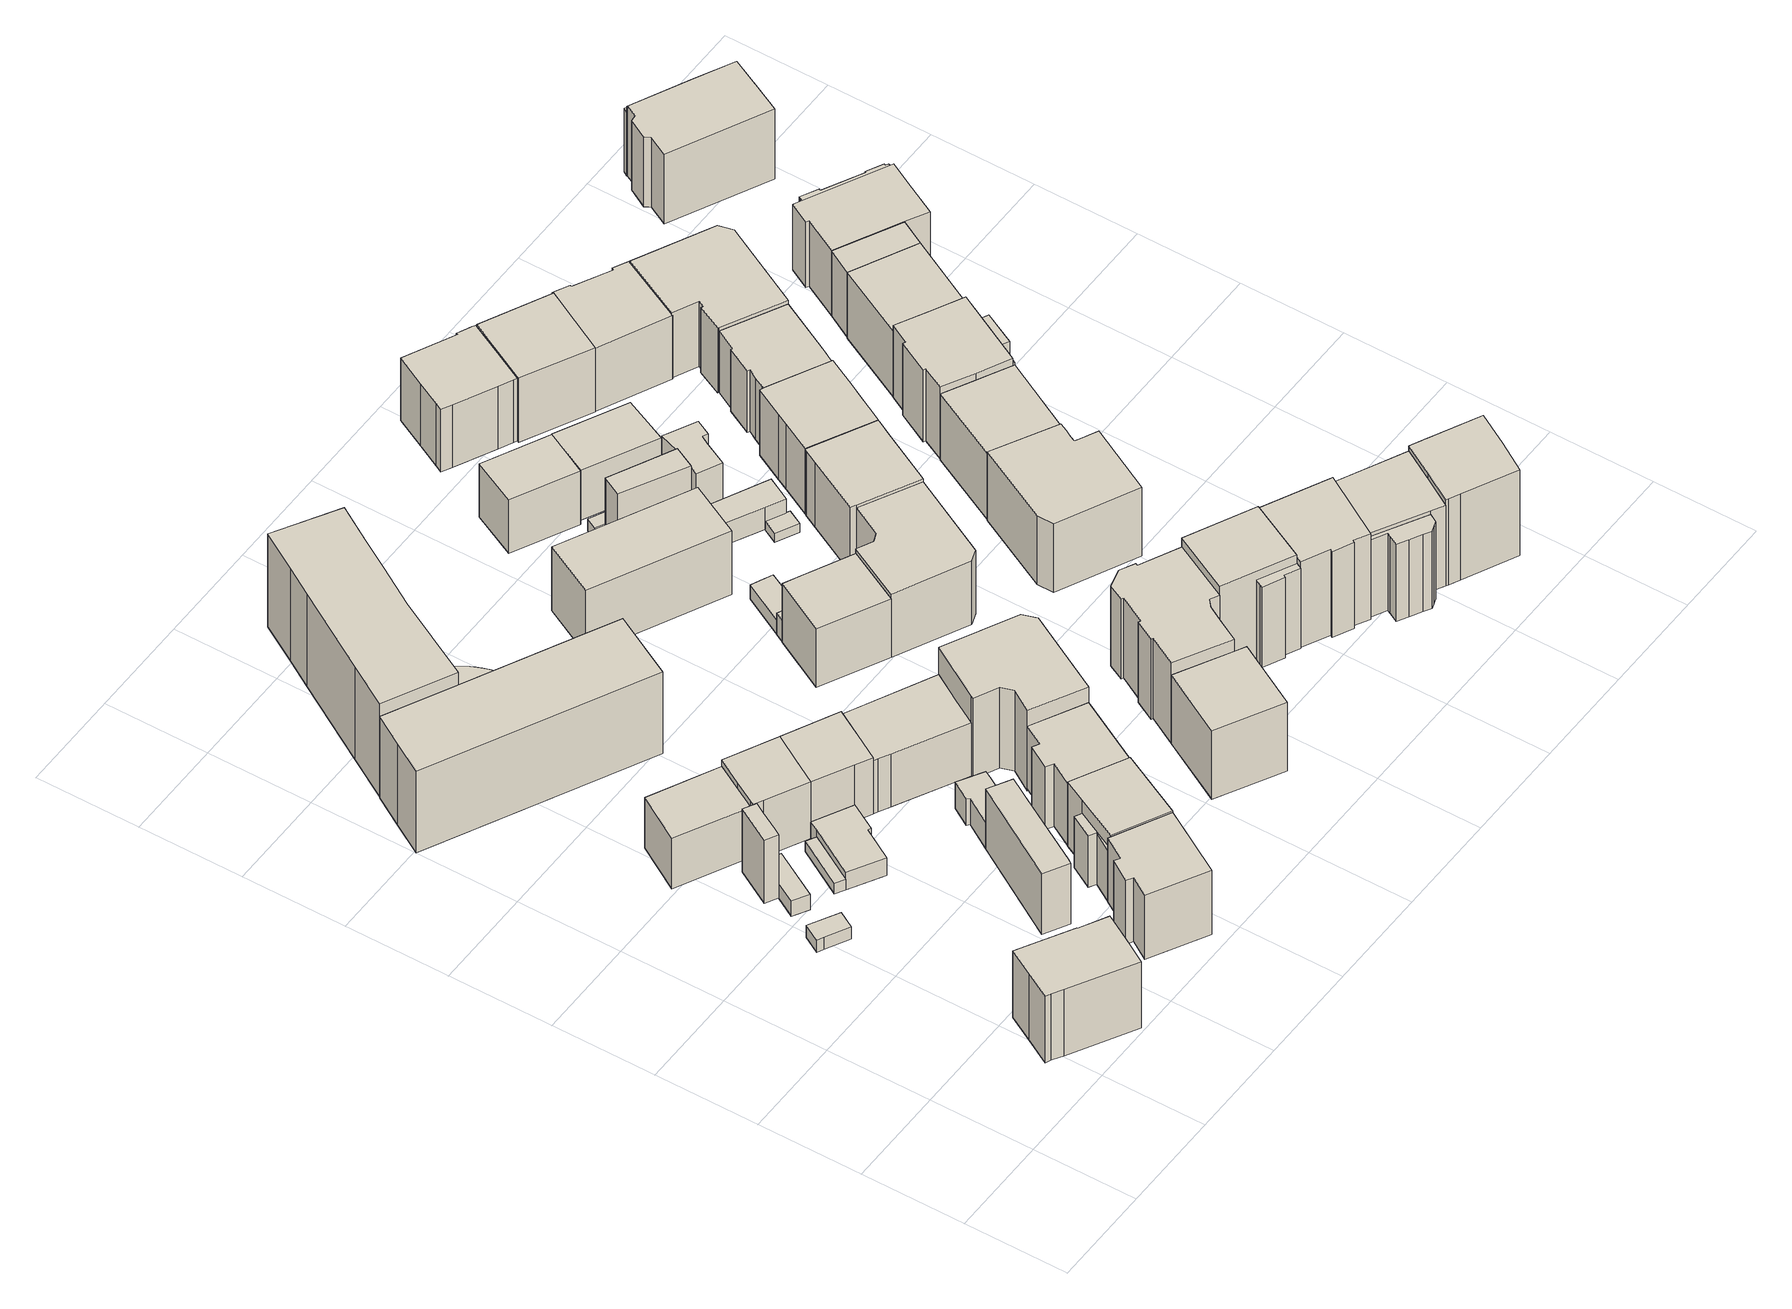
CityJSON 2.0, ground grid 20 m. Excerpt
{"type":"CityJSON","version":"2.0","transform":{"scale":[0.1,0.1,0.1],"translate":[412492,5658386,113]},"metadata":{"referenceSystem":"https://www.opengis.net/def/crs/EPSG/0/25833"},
"CityObjects":{
"building1":{"type":"Building","attributes":{"Gemeindeschluessel":14612000,"Geometrietyp2DReferenz":"3000","function":"31001_9998","roofType":"9999"},"children":["building1-1","building1-2"]},
"building1-1":{"type":"BuildingPart","attributes":{"Dachtyp_tdc":"tdcFreeFormRoof","Dachneigung":49.28,"QualitaetDacherkennung":6,"Geometrietyp2DReferenz":"3000","measuredHeight":14.41,"roofType":"5000"},"parents":["building1"],"geometry":[{"type":"Solid","lod":"1","boundaries":[[[[0,1,2,3,4,5,6,7]],[[8,9,10,11,12,13,14,15]],[[7,9,8,0]],[[6,10,9,7]],[[5,11,10,6]],[[4,12,11,5]],[[3,13,12,4]],[[2,14,13,3]],[[1,15,14,2]],[[0,8,15,1]]]]}]},
"building1-2":{"type":"BuildingPart","attributes":{"Dachtyp_tdc":"tdcGableRoof","Dachneigung":32.17,"QualitaetDacherkennung":68,"Geometrietyp2DReferenz":"3000","measuredHeight":17.27,"roofType":"3100"},"parents":["building1"],"geometry":[{"type":"Solid","lod":"1","boundaries":[[[[16,17,18,19,20,21,22,23,24,25,26]],[[15,27,28,29,30,31,32,33,34,35,9]],[[26,15,9,16]],[[25,27,15,26]],[[24,28,27,25]],[[23,29,28,24]],[[22,30,29,23]],[[21,31,30,22]],[[20,32,31,21]],[[19,33,32,20]],[[18,34,33,19]],[[17,35,34,18]],[[16,9,35,17]]]]}]},
"building2":{"type":"Building","attributes":{"Dachtyp_tdc":"tdcPolyFlatRoof","Gemeindeschluessel":14612000,"Dachneigung":5.86,"QualitaetDacherkennung":53,"Geometrietyp2DReferenz":"3000","measuredHeight":2.98,"function":"31001_9998","roofType":"2100"},"geometry":[{"type":"Solid","lod":"1","boundaries":[[[[36,37,38,39,40]],[[41,42,43,44,45]],[[40,42,41,36]],[[39,43,42,40]],[[38,44,43,39]],[[37,45,44,38]],[[36,41,45,37]]]]}]},
"building3":{"type":"Building","attributes":{"Dachtyp_tdc":"tdcPolyFlatRoof","Gemeindeschluessel":14612000,"Dachneigung":22.26,"QualitaetDacherkennung":54,"Geometrietyp2DReferenz":"3000","measuredHeight":4.19,"function":"31001_9998","roofType":"2100"},"geometry":[{"type":"Solid","lod":"1","boundaries":[[[[46,47,48,49,50,51,52]],[[53,54,55,56,57,58,59]],[[52,54,53,46]],[[51,55,54,52]],[[50,56,55,51]],[[49,57,56,50]],[[48,58,57,49]],[[47,59,58,48]],[[46,53,59,47]]]]}]},
"building4":{"type":"Building","attributes":{"Dachtyp_tdc":"tdcFreeFormRoof","Gemeindeschluessel":14612000,"Dachneigung":64.42,"QualitaetDacherkennung":6,"Geometrietyp2DReferenz":"3000","measuredHeight":15.99,"function":"31001_9998","roofType":"5000"},"geometry":[{"type":"Solid","lod":"1","boundaries":[[[[60,61,62,63,64,65]],[[66,67,68,69,70,71]],[[65,67,66,60]],[[64,68,67,65]],[[63,69,68,64]],[[62,70,69,63]],[[61,71,70,62]],[[60,66,71,61]]]]}]},
"building5":{"type":"Building","attributes":{"Dachtyp_tdc":"tdcGableRoof","Gemeindeschluessel":14612000,"Dachneigung":27.84,"QualitaetDacherkennung":70,"Geometrietyp2DReferenz":"3000","measuredHeight":13.16,"function":"31001_9998","roofType":"3100"},"geometry":[{"type":"Solid","lod":"1","boundaries":[[[[72,73,74,75]],[[76,77,78,79]],[[75,77,76,72]],[[74,78,77,75]],[[73,79,78,74]],[[72,76,79,73]]]]}]},
"building6":{"type":"Building","attributes":{"Dachtyp_tdc":"tdcPolyFlatRoof","Gemeindeschluessel":14612000,"Dachneigung":7,"QualitaetDacherkennung":74,"Geometrietyp2DReferenz":"3000","measuredHeight":2.56,"function":"31001_9998","roofType":"2100"},"geometry":[{"type":"Solid","lod":"1","boundaries":[[[[80,81,82,83]],[[84,85,86,87]],[[83,85,84,80]],[[82,86,85,83]],[[81,87,86,82]],[[80,84,87,81]]]]}]},
"building7":{"type":"Building","attributes":{"Gemeindeschluessel":14612000,"Dachtyp_tdc":"tdcPolyFlatRoof","Dachneigung":8.34,"QualitaetDacherkennung":64,"Geometrietyp2DReferenz":"3000","measuredHeight":4.99,"function":"31001_9998","roofType":"2100"},"geometry":[{"type":"Solid","lod":"1","boundaries":[[[[88,89,90,91,92,93,94]],[[86,85,95,96,97,98,99]],[[94,85,86,88]],[[93,95,85,94]],[[92,96,95,93]],[[91,97,96,92]],[[90,98,97,91]],[[89,99,98,90]],[[88,86,99,89]]]]}]},
"building8":{"type":"Building","attributes":{"Dachtyp_tdc":"tdcFreeFormRoof","Gemeindeschluessel":14612000,"Dachneigung":29.42,"QualitaetDacherkennung":71,"Geometrietyp2DReferenz":"3000","measuredHeight":16.84,"function":"31001_9998","roofType":"5000"},"geometry":[{"type":"Solid","lod":"1","boundaries":[[[[100,101,102,103,104,105,106,107]],[[108,109,110,111,112,113,114,115]],[[107,109,108,100]],[[106,110,109,107]],[[105,111,110,106]],[[104,112,111,105]],[[103,113,112,104]],[[102,114,113,103]],[[101,115,114,102]],[[100,108,115,101]]]]}]},
"building9":{"type":"Building","attributes":{"Dachtyp_tdc":"tdcPolyFlatRoof","Gemeindeschluessel":14612000,"Dachneigung":29.16,"QualitaetDacherkennung":75,"Geometrietyp2DReferenz":"3000","measuredHeight":15.53,"function":"31001_9998","roofType":"2100"},"geometry":[{"type":"Solid","lod":"1","boundaries":[[[[116,117,118,119,120,121]],[[122,123,124,125,126,127]],[[121,123,122,116]],[[120,124,123,121]],[[119,125,124,120]],[[118,126,125,119]],[[117,127,126,118]],[[116,122,127,117]]]]}]},
"building10":{"type":"Building","attributes":{"Dachtyp_tdc":"tdcGableRoof","Gemeindeschluessel":14612000,"Dachneigung":36.29,"QualitaetDacherkennung":63,"Geometrietyp2DReferenz":"3000","measuredHeight":15.2,"function":"31001_9998","roofType":"3100"},"geometry":[{"type":"Solid","lod":"1","boundaries":[[[[128,129,130,131,132,133,134,135]],[[136,137,138,139,140,141,142,143]],[[135,137,136,128]],[[134,138,137,135]],[[133,139,138,134]],[[132,140,139,133]],[[131,141,140,132]],[[130,142,141,131]],[[129,143,142,130]],[[128,136,143,129]]]]}]},
"building11":{"type":"Building","attributes":{"Gemeindeschluessel":14612000,"Geometrietyp2DReferenz":"3000","function":"31001_9998","roofType":"9999"},"children":["building11-1","building11-2"]},
"building11-1":{"type":"BuildingPart","attributes":{"Dachtyp_tdc":"tdcPolyFlatRoof","Dachneigung":0,"QualitaetDacherkennung":35,"Geometrietyp2DReferenz":"3000","measuredHeight":4.38,"roofType":"1000"},"parents":["building11"],"geometry":[{"type":"Solid","lod":"1","boundaries":[[[[144,145,146,147,146,148,149,150,151,152,153,154,155,156,157,158,159,160,161,162,163,164,165,166,167,168,169,170,171,172,173]],[[174,175,176,177,178,179,180,181,182,183,184,185,186,187,188,189,190,191,192,193,194,195,196,197,198,199,200,201,202,201,203]],[[173,175,174,144]],[[172,176,175,173]],[[171,177,176,172]],[[170,178,177,171]],[[169,179,178,170]],[[168,180,179,169]],[[167,181,180,168]],[[166,182,181,167]],[[165,183,182,166]],[[164,184,183,165]],[[163,185,184,164]],[[162,186,185,163]],[[161,187,186,162]],[[160,188,187,161]],[[159,189,188,160]],[[158,190,189,159]],[[157,191,190,158]],[[156,192,191,157]],[[155,193,192,156]],[[154,194,193,155]],[[153,195,194,154]],[[152,196,195,153]],[[151,197,196,152]],[[150,198,197,151]],[[149,199,198,150]],[[148,200,199,149]],[[146,201,200,148]],[[201,146,145,203]],[[144,174,203,145]]]]}]},
"building11-2":{"type":"BuildingPart","attributes":{"Dachtyp_tdc":"tdcHipAndGableRoof","Dachneigung":10,"QualitaetDacherkennung":37,"Geometrietyp2DReferenz":"3000","measuredHeight":19.58,"roofType":"5000"},"parents":["building11"],"geometry":[{"type":"Solid","lod":"1","boundaries":[[[[204,205,206,207,208,209,210]],[[211,203,202,212,213,214,215]],[[210,203,211,204]],[[209,202,203,210]],[[208,212,202,209]],[[207,213,212,208]],[[206,214,213,207]],[[205,215,214,206]],[[204,211,215,205]]]]}]},
"building12":{"type":"Building","attributes":{"Dachtyp_tdc":"tdcFreeFormRoof","Gemeindeschluessel":14612000,"Dachneigung":36.65,"QualitaetDacherkennung":72,"Geometrietyp2DReferenz":"3000","measuredHeight":15.34,"function":"31001_9998","roofType":"5000"},"geometry":[{"type":"Solid","lod":"1","boundaries":[[[[130,216,217,218,132]],[[142,140,219,220,221]],[[132,140,142,130]],[[218,219,140,132]],[[217,220,219,218]],[[216,221,220,217]],[[130,142,221,216]]]]}]},
"building13":{"type":"Building","attributes":{"Gemeindeschluessel":14612000,"Geometrietyp2DReferenz":"3000","function":"31001_9998","roofType":"9999"},"children":["building13-1","building13-2"]},
"building13-1":{"type":"BuildingPart","attributes":{"Dachtyp_tdc":"tdcGableRoof","Dachneigung":28.47,"QualitaetDacherkennung":77,"Geometrietyp2DReferenz":"3000","measuredHeight":16.59,"roofType":"3100"},"parents":["building13"],"geometry":[{"type":"Solid","lod":"1","boundaries":[[[[222,223,224,225,226]],[[227,228,229,230,231]],[[226,228,227,222]],[[225,229,228,226]],[[224,230,229,225]],[[223,231,230,224]],[[222,227,231,223]]]]}]},
"building13-2":{"type":"BuildingPart","attributes":{"Dachtyp_tdc":"tdcPolyFlatRoof","Dachneigung":18.45,"QualitaetDacherkennung":32,"Geometrietyp2DReferenz":"3000","measuredHeight":12.2,"roofType":"2100"},"parents":["building13"],"geometry":[{"type":"Solid","lod":"1","boundaries":[[[[232,233,234,235,236,237]],[[229,228,238,239,240,241]],[[237,228,229,232]],[[236,238,228,237]],[[235,239,238,236]],[[234,240,239,235]],[[233,241,240,234]],[[232,229,241,233]]]]}]},
"building14":{"type":"Building","attributes":{"Dachtyp_tdc":"tdcFreeFormRoof","Gemeindeschluessel":14612000,"Dachneigung":11.47,"QualitaetDacherkennung":67,"Geometrietyp2DReferenz":"3000","measuredHeight":22.32,"function":"31001_9998","roofType":"5000"},"geometry":[{"type":"Solid","lod":"1","boundaries":[[[[242,243,244,245,246,247,248,249,250,251]],[[252,253,254,255,256,257,258,259,260,261]],[[251,253,252,242]],[[250,254,253,251]],[[249,255,254,250]],[[248,256,255,249]],[[247,257,256,248]],[[246,258,257,247]],[[245,259,258,246]],[[244,260,259,245]],[[243,261,260,244]],[[242,252,261,243]]]]}]},
"building15":{"type":"Building","attributes":{"Dachtyp_tdc":"tdcPolyFlatRoof","Gemeindeschluessel":14612000,"Dachneigung":0,"QualitaetDacherkennung":62,"Geometrietyp2DReferenz":"3000","measuredHeight":6.12,"function":"31001_9998","roofType":"1000"},"geometry":[{"type":"Solid","lod":"1","boundaries":[[[[262,263,264,265,266,267,268]],[[269,270,271,272,273,274,275]],[[268,270,269,262]],[[267,271,270,268]],[[266,272,271,267]],[[265,273,272,266]],[[264,274,273,265]],[[263,275,274,264]],[[262,269,275,263]]]]}]},
"building16":{"type":"Building","attributes":{"Dachtyp_tdc":"tdcGableRoof","Gemeindeschluessel":14612000,"Dachneigung":30.14,"QualitaetDacherkennung":61,"Geometrietyp2DReferenz":"3000","measuredHeight":14.11,"function":"31001_9998","roofType":"3100"},"geometry":[{"type":"Solid","lod":"1","boundaries":[[[[276,277,278,279,280,281,282,283,284,285]],[[286,287,288,289,290,291,292,293,294,295]],[[285,287,286,276]],[[284,288,287,285]],[[283,289,288,284]],[[282,290,289,283]],[[281,291,290,282]],[[280,292,291,281]],[[279,293,292,280]],[[278,294,293,279]],[[277,295,294,278]],[[276,286,295,277]]]]}]},
"building17":{"type":"Building","attributes":{"Dachtyp_tdc":"tdcFreeFormRoof","Gemeindeschluessel":14612000,"Dachneigung":30.02,"QualitaetDacherkennung":73,"Geometrietyp2DReferenz":"3000","measuredHeight":16.58,"function":"31001_9998","roofType":"5000"},"geometry":[{"type":"Solid","lod":"1","boundaries":[[[[296,297,298,299,300,301,302,303]],[[304,305,306,307,308,309,310,311]],[[303,305,304,296]],[[302,306,305,303]],[[301,307,306,302]],[[300,308,307,301]],[[299,309,308,300]],[[298,310,309,299]],[[297,311,310,298]],[[296,304,311,297]]]]}]},
"building18":{"type":"Building","attributes":{"Dachtyp_tdc":"tdcFreeFormRoof","Gemeindeschluessel":14612000,"Dachneigung":28.07,"QualitaetDacherkennung":33,"Geometrietyp2DReferenz":"3000","measuredHeight":22.1,"function":"31001_9998","roofType":"5000"},"geometry":[{"type":"Solid","lod":"1","boundaries":[[[[312,313,314,315,316,317,318,319,320]],[[321,322,323,324,325,326,327,328,329]],[[320,322,321,312]],[[319,323,322,320]],[[318,324,323,319]],[[317,325,324,318]],[[316,326,325,317]],[[315,327,326,316]],[[314,328,327,315]],[[313,329,328,314]],[[312,321,329,313]]]]}]},
"building19":{"type":"Building","attributes":{"Dachtyp_tdc":"tdcFreeFormRoof","Gemeindeschluessel":14612000,"Dachneigung":18.73,"QualitaetDacherkennung":86,"Geometrietyp2DReferenz":"3000","measuredHeight":17.01,"function":"31001_9998","roofType":"5000"},"geometry":[{"type":"Solid","lod":"1","boundaries":[[[[330,331,332,333,334]],[[335,336,337,338,339]],[[334,336,335,330]],[[333,337,336,334]],[[332,338,337,333]],[[331,339,338,332]],[[330,335,339,331]]]]}]},
"building20":{"type":"Building","attributes":{"Dachtyp_tdc":"tdcFreeFormRoof","Gemeindeschluessel":14612000,"Dachneigung":29.27,"QualitaetDacherkennung":45,"Geometrietyp2DReferenz":"3000","measuredHeight":15.32,"function":"31001_9998","roofType":"5000"},"geometry":[{"type":"Solid","lod":"1","boundaries":[[[[340,341,342,343,344]],[[345,346,347,348,349]],[[344,346,345,340]],[[343,347,346,344]],[[342,348,347,343]],[[341,349,348,342]],[[340,345,349,341]]]]}]},
"building21":{"type":"Building","attributes":{"Dachtyp_tdc":"tdcHipRoof","Gemeindeschluessel":14612000,"Dachneigung":39.96,"QualitaetDacherkennung":56,"Geometrietyp2DReferenz":"3000","measuredHeight":17.14,"function":"31001_9998","roofType":"3200"},"geometry":[{"type":"Solid","lod":"1","boundaries":[[[[350,351,352,353]],[[354,355,356,357]],[[353,355,354,350]],[[352,356,355,353]],[[351,357,356,352]],[[350,354,357,351]]]]}]},
"building22":{"type":"Building","attributes":{"Gemeindeschluessel":14612000,"Geometrietyp2DReferenz":"3000","function":"31001_9998","roofType":"9999"},"children":["building22-1","building22-2"]},
"building22-1":{"type":"BuildingPart","attributes":{"Dachtyp_tdc":"tdcGableRoof","Dachneigung":62.78,"QualitaetDacherkennung":9,"Geometrietyp2DReferenz":"3000","measuredHeight":6.86,"roofType":"3100"},"parents":["building22"],"geometry":[{"type":"Solid","lod":"1","boundaries":[[[[358,359,360,361]],[[362,363,364,365]],[[361,363,362,358]],[[360,364,363,361]],[[359,365,364,360]],[[358,362,365,359]]]]}]},
"building22-2":{"type":"BuildingPart","attributes":{"Dachtyp_tdc":"tdcPolyFlatRoof","Dachneigung":6.21,"QualitaetDacherkennung":78,"Geometrietyp2DReferenz":"3000","measuredHeight":3.5,"roofType":"2100"},"parents":["building22"],"geometry":[{"type":"Solid","lod":"1","boundaries":[[[[366,367,368,369,370,371]],[[364,363,372,373,374,375]],[[371,363,364,366]],[[370,372,363,371]],[[369,373,372,370]],[[368,374,373,369]],[[367,375,374,368]],[[366,364,375,367]]]]}]},
"building23":{"type":"Building","attributes":{"Dachtyp_tdc":"tdcFreeFormRoof","Gemeindeschluessel":14612000,"Dachneigung":42.18,"QualitaetDacherkennung":30,"Geometrietyp2DReferenz":"3000","measuredHeight":5.57,"function":"31001_9998","roofType":"5000"},"geometry":[{"type":"Solid","lod":"1","boundaries":[[[[376,377,378,379,380,381,382]],[[383,384,385,386,387,388,389]],[[382,384,383,376]],[[381,385,384,382]],[[380,386,385,381]],[[379,387,386,380]],[[378,388,387,379]],[[377,389,388,378]],[[376,383,389,377]]]]}]},
"building24":{"type":"Building","attributes":{"Dachtyp_tdc":"tdcFreeFormRoof","Gemeindeschluessel":14612000,"Dachneigung":32.14,"QualitaetDacherkennung":22,"Geometrietyp2DReferenz":"3000","measuredHeight":21.71,"function":"31001_9998","roofType":"5000"},"geometry":[{"type":"Solid","lod":"1","boundaries":[[[[390,391,392,393,394,395,396,397,398,399,400,401,402,403,404,405,406]],[[407,408,409,410,411,412,413,414,415,416,417,418,419,388,387,420,421]],[[406,408,407,390]],[[405,409,408,406]],[[404,410,409,405]],[[403,411,410,404]],[[402,412,411,403]],[[401,413,412,402]],[[400,414,413,401]],[[399,415,414,400]],[[398,416,415,399]],[[397,417,416,398]],[[396,418,417,397]],[[395,419,418,396]],[[394,388,419,395]],[[393,387,388,394]],[[392,420,387,393]],[[391,421,420,392]],[[390,407,421,391]]]]}]},
"building25":{"type":"Building","attributes":{"Dachtyp_tdc":"tdcGableRoof","Gemeindeschluessel":14612000,"Dachneigung":29.84,"QualitaetDacherkennung":74,"Geometrietyp2DReferenz":"3000","measuredHeight":13.83,"function":"31001_9998","roofType":"3100"},"geometry":[{"type":"Solid","lod":"1","boundaries":[[[[422,423,424,425]],[[426,427,428,429]],[[425,427,426,422]],[[424,428,427,425]],[[423,429,428,424]],[[422,426,429,423]]]]}]},
"building26":{"type":"Building","attributes":{"Dachtyp_tdc":"tdcFreeFormRoof","Gemeindeschluessel":14612000,"Dachneigung":30.79,"QualitaetDacherkennung":42,"Geometrietyp2DReferenz":"3000","measuredHeight":16.81,"function":"31001_9998","roofType":"5000"},"geometry":[{"type":"Solid","lod":"1","boundaries":[[[[430,431,432,433,434,435,436,437]],[[349,348,438,439,440,441,442,443]],[[437,348,349,430]],[[436,438,348,437]],[[435,439,438,436]],[[434,440,439,435]],[[433,441,440,434]],[[432,442,441,433]],[[431,443,442,432]],[[430,349,443,431]]]]}]},
"building27":{"type":"Building","attributes":{"Dachtyp_tdc":"tdcFreeFormRoof","Gemeindeschluessel":14612000,"Dachneigung":69.29,"QualitaetDacherkennung":7,"Geometrietyp2DReferenz":"3000","measuredHeight":16.79,"function":"31001_9998","roofType":"5000"},"geometry":[{"type":"Solid","lod":"1","boundaries":[[[[444,445,446,447,448]],[[449,450,451,452,453]],[[448,450,449,444]],[[447,451,450,448]],[[446,452,451,447]],[[445,453,452,446]],[[444,449,453,445]]]]}]},
"building28":{"type":"Building","attributes":{"Dachtyp_tdc":"tdcPolyFlatRoof","Gemeindeschluessel":14612000,"Dachneigung":3.42,"QualitaetDacherkennung":33,"Geometrietyp2DReferenz":"3000","measuredHeight":3.06,"function":"31001_9998","roofType":"2100"},"geometry":[{"type":"Solid","lod":"1","boundaries":[[[[454,455,456,457,458]],[[459,460,461,462,463]],[[458,460,459,454]],[[457,461,460,458]],[[456,462,461,457]],[[455,463,462,456]],[[454,459,463,455]]]]}]},
"building29":{"type":"Building","attributes":{"Dachtyp_tdc":"tdcPolyFlatRoof","Gemeindeschluessel":14612000,"Dachneigung":4.53,"QualitaetDacherkennung":56,"Geometrietyp2DReferenz":"3000","measuredHeight":5.29,"function":"31001_9998","roofType":"2100"},"geometry":[{"type":"Solid","lod":"1","boundaries":[[[[464,465,466,467,468,469]],[[470,471,472,473,474,475]],[[469,471,470,464]],[[468,472,471,469]],[[467,473,472,468]],[[466,474,473,467]],[[465,475,474,466]],[[464,470,475,465]]]]}]},
"building30":{"type":"Building","attributes":{"Gemeindeschluessel":14612000,"Geometrietyp2DReferenz":"3000","function":"31001_9998","roofType":"9999"},"children":["building30-1","building30-2"]},
"building30-1":{"type":"BuildingPart","attributes":{"Dachtyp_tdc":"tdcGableRoof","Dachneigung":29.08,"QualitaetDacherkennung":60,"Geometrietyp2DReferenz":"3000","measuredHeight":22.47,"roofType":"3100"},"parents":["building30"],"geometry":[{"type":"Solid","lod":"1","boundaries":[[[[476,477,478,479]],[[480,481,482,483]],[[479,481,480,476]],[[478,482,481,479]],[[477,483,482,478]],[[476,480,483,477]]]]}]},
"building30-2":{"type":"BuildingPart","attributes":{"Dachtyp_tdc":"tdcFreeFormRoof","Dachneigung":71.33,"QualitaetDacherkennung":24,"Geometrietyp2DReferenz":"3000","measuredHeight":20.48,"roofType":"5000"},"parents":["building30"],"geometry":[{"type":"Solid","lod":"1","boundaries":[[[[484,485,486,487,488,489,490]],[[491,492,493,494,495,482,496]],[[490,492,491,484]],[[489,493,492,490]],[[488,494,493,489]],[[487,495,494,488]],[[486,482,495,487]],[[485,496,482,486]],[[484,491,496,485]]]]}]},
"building31":{"type":"Building","attributes":{"Dachtyp_tdc":"tdcPolyFlatRoof","Gemeindeschluessel":14612000,"Dachneigung":4.26,"QualitaetDacherkennung":55,"Geometrietyp2DReferenz":"3000","measuredHeight":2.22,"function":"31001_9998","roofType":"2100"},"geometry":[{"type":"Solid","lod":"1","boundaries":[[[[497,498,499,500,501]],[[502,503,504,505,506]],[[501,503,502,497]],[[500,504,503,501]],[[499,505,504,500]],[[498,506,505,499]],[[497,502,506,498]]]]}]},
"building32":{"type":"Building","attributes":{"Dachtyp_tdc":"tdcGableRoof","Gemeindeschluessel":14612000,"Dachneigung":29.95,"QualitaetDacherkennung":57,"Geometrietyp2DReferenz":"3000","measuredHeight":12.94,"function":"31001_9998","roofType":"3100"},"geometry":[{"type":"Solid","lod":"1","boundaries":[[[[507,508,509,510]],[[511,512,513,514]],[[510,512,511,507]],[[509,513,512,510]],[[508,514,513,509]],[[507,511,514,508]]]]}]},
"building33":{"type":"Building","attributes":{"Dachtyp_tdc":"tdcFreeFormRoof","Gemeindeschluessel":14612000,"Dachneigung":65.87,"QualitaetDacherkennung":7,"Geometrietyp2DReferenz":"3000","measuredHeight":16.27,"function":"31001_9998","roofType":"5000"},"geometry":[{"type":"Solid","lod":"1","boundaries":[[[[515,516,517,518,519,520,521,522,523]],[[471,524,525,526,527,528,529,530,472]],[[523,524,471,515]],[[522,525,524,523]],[[521,526,525,522]],[[520,527,526,521]],[[519,528,527,520]],[[518,529,528,519]],[[517,530,529,518]],[[516,472,530,517]],[[515,471,472,516]]]]}]},
"building34":{"type":"Building","attributes":{"Dachtyp_tdc":"tdcFreeFormRoof","Gemeindeschluessel":14612000,"Dachneigung":34.47,"QualitaetDacherkennung":70,"Geometrietyp2DReferenz":"3000","measuredHeight":17.39,"function":"31001_9998","roofType":"5000"},"geometry":[{"type":"Solid","lod":"1","boundaries":[[[[531,532,533,534,535,536,537,538,539]],[[540,541,542,543,544,545,546,547,548]],[[539,541,540,531]],[[538,542,541,539]],[[537,543,542,538]],[[536,544,543,537]],[[535,545,544,536]],[[534,546,545,535]],[[533,547,546,534]],[[532,548,547,533]],[[531,540,548,532]]]]}]},
"building35":{"type":"Building","attributes":{"Dachtyp_tdc":"tdcFreeFormRoof","Gemeindeschluessel":14612000,"Dachneigung":30.97,"QualitaetDacherkennung":43,"Geometrietyp2DReferenz":"3000","measuredHeight":16.72,"function":"31001_9998","roofType":"5000"},"geometry":[{"type":"Solid","lod":"1","boundaries":[[[[549,550,551,552,553,554,555,556,557,558,559,560,561,562]],[[563,564,565,566,567,568,569,570,571,572,573,574,575,576]],[[562,564,563,549]],[[561,565,564,562]],[[560,566,565,561]],[[559,567,566,560]],[[558,568,567,559]],[[557,569,568,558]],[[556,570,569,557]],[[555,571,570,556]],[[554,572,571,555]],[[553,573,572,554]],[[552,574,573,553]],[[551,575,574,552]],[[550,576,575,551]],[[549,563,576,550]]]]}]},
"building36":{"type":"Building","attributes":{"Dachtyp_tdc":"tdcGableRoof","Gemeindeschluessel":14612000,"Dachneigung":28.55,"QualitaetDacherkennung":62,"Geometrietyp2DReferenz":"3000","measuredHeight":21.93,"function":"31001_9998","roofType":"3100"},"geometry":[{"type":"Solid","lod":"1","boundaries":[[[[577,578,579,580,581,582,583,584,585,586,587]],[[588,589,590,591,592,593,594,595,596,597,598]],[[587,589,588,577]],[[586,590,589,587]],[[585,591,590,586]],[[584,592,591,585]],[[583,593,592,584]],[[582,594,593,583]],[[581,595,594,582]],[[580,596,595,581]],[[579,597,596,580]],[[578,598,597,579]],[[577,588,598,578]]]]}]},
"building37":{"type":"Building","attributes":{"Gemeindeschluessel":14612000,"Dachtyp_tdc":"tdcFreeFormRoof","Dachneigung":34.83,"QualitaetDacherkennung":38,"Geometrietyp2DReferenz":"3000","measuredHeight":18.39,"function":"31001_9998","roofType":"5000"},"geometry":[{"type":"Solid","lod":"1","boundaries":[[[[599,600,601,602,603,604,605,606,607,608,609]],[[610,611,612,613,614,615,616,617,618,619,620]],[[609,611,610,599]],[[608,612,611,609]],[[607,613,612,608]],[[606,614,613,607]],[[605,615,614,606]],[[604,616,615,605]],[[603,617,616,604]],[[602,618,617,603]],[[601,619,618,602]],[[600,620,619,601]],[[599,610,620,600]]]]}]},
"building38":{"type":"Building","attributes":{"Dachtyp_tdc":"tdcGableRoof","Gemeindeschluessel":14612000,"Dachneigung":32.02,"QualitaetDacherkennung":69,"Geometrietyp2DReferenz":"3000","measuredHeight":17.43,"function":"31001_9998","roofType":"3100"},"geometry":[{"type":"Solid","lod":"1","boundaries":[[[[621,622,623,624,625,626,627,628,629]],[[630,631,544,543,632,633,634,635,636]],[[629,631,630,621]],[[628,544,631,629]],[[627,543,544,628]],[[626,632,543,627]],[[625,633,632,626]],[[624,634,633,625]],[[623,635,634,624]],[[622,636,635,623]],[[621,630,636,622]]]]}]},
"building39":{"type":"Building","attributes":{"Dachtyp_tdc":"tdcGableRoof","Gemeindeschluessel":14612000,"Dachneigung":31.08,"QualitaetDacherkennung":63,"Geometrietyp2DReferenz":"3000","measuredHeight":17.02,"function":"31001_9998","roofType":"3100"},"geometry":[{"type":"Solid","lod":"1","boundaries":[[[[637,638,639,640,641,642,643]],[[644,645,646,647,648,649,650]],[[643,645,644,637]],[[642,646,645,643]],[[641,647,646,642]],[[640,648,647,641]],[[639,649,648,640]],[[638,650,649,639]],[[637,644,650,638]]]]}]},
"building40":{"type":"Building","attributes":{"Gemeindeschluessel":14612000,"Geometrietyp2DReferenz":"3000","function":"31001_9998","roofType":"9999"},"children":["building40-1","building40-2"]},
"building40-1":{"type":"BuildingPart","attributes":{"Dachtyp_tdc":"tdcFreeFormRoof","Dachneigung":26.1,"QualitaetDacherkennung":28,"Geometrietyp2DReferenz":"3000","measuredHeight":18.41,"roofType":"5000"},"parents":["building40"],"geometry":[{"type":"Solid","lod":"1","boundaries":[[[[651,652,653,654,655,656,657,658,659,660,661]],[[662,663,664,665,666,667,668,669,670,671,672]],[[661,663,662,651]],[[660,664,663,661]],[[659,665,664,660]],[[658,666,665,659]],[[657,667,666,658]],[[656,668,667,657]],[[655,669,668,656]],[[654,670,669,655]],[[653,671,670,654]],[[652,672,671,653]],[[651,662,672,652]]]]}]},
"building40-2":{"type":"BuildingPart","attributes":{"Dachtyp_tdc":"tdcGableRoof","Dachneigung":26.32,"QualitaetDacherkennung":61,"Geometrietyp2DReferenz":"3000","measuredHeight":20.4,"roofType":"3100"},"parents":["building40"],"geometry":[{"type":"Solid","lod":"1","boundaries":[[[[673,674,675,676,677,678,679,680,681]],[[667,682,683,684,685,686,687,688,668]],[[681,682,667,673]],[[680,683,682,681]],[[679,684,683,680]],[[678,685,684,679]],[[677,686,685,678]],[[676,687,686,677]],[[675,688,687,676]],[[674,668,688,675]],[[673,667,668,674]]]]}]},
"building41":{"type":"Building","attributes":{"Dachtyp_tdc":"tdcGableRoof","Gemeindeschluessel":14612000,"Dachneigung":35.35,"QualitaetDacherkennung":69,"Geometrietyp2DReferenz":"3000","measuredHeight":17.8,"function":"31001_9998","roofType":"3100"},"geometry":[{"type":"Solid","lod":"1","boundaries":[[[[689,690,691,692]],[[693,694,695,696]],[[692,694,693,689]],[[691,695,694,692]],[[690,696,695,691]],[[689,693,696,690]]]]}]},
"building42":{"type":"Building","attributes":{"Dachtyp_tdc":"tdcPolyFlatRoof","Gemeindeschluessel":14612000,"Dachneigung":0,"QualitaetDacherkennung":74,"Geometrietyp2DReferenz":"3000","measuredHeight":2.56,"function":"31001_9998","roofType":"1000"},"geometry":[{"type":"Solid","lod":"1","boundaries":[[[[697,698,699,700]],[[701,702,703,704]],[[700,702,701,697]],[[699,703,702,700]],[[698,704,703,699]],[[697,701,704,698]]]]}]},
"building43":{"type":"Building","attributes":{"Dachtyp_tdc":"tdcFreeFormRoof","Gemeindeschluessel":14612000,"Dachneigung":32.27,"QualitaetDacherkennung":61,"Geometrietyp2DReferenz":"3000","measuredHeight":16.45,"function":"31001_9998","roofType":"5000"},"geometry":[{"type":"Solid","lod":"1","boundaries":[[[[705,706,707,708,709,710,711,712,713,714,715,716]],[[717,718,719,720,721,722,723,724,725,726,727,728]],[[716,718,717,705]],[[715,719,718,716]],[[714,720,719,715]],[[713,721,720,714]],[[712,722,721,713]],[[711,723,722,712]],[[710,724,723,711]],[[709,725,724,710]],[[708,726,725,709]],[[707,727,726,708]],[[706,728,727,707]],[[705,717,728,706]]]]}]},
"building44":{"type":"Building","attributes":{"Dachtyp_tdc":"tdcGableRoof","Gemeindeschluessel":14612000,"Dachneigung":32.26,"QualitaetDacherkennung":63,"Geometrietyp2DReferenz":"3000","measuredHeight":17,"function":"31001_9998","roofType":"3100"},"geometry":[{"type":"Solid","lod":"1","boundaries":[[[[729,730,731,732,733,734,735,736,737,738,739,740,741]],[[742,743,744,745,746,747,748,749,750,751,752,753,754]],[[741,743,742,729]],[[740,744,743,741]],[[739,745,744,740]],[[738,746,745,739]],[[737,747,746,738]],[[736,748,747,737]],[[735,749,748,736]],[[734,750,749,735]],[[733,751,750,734]],[[732,752,751,733]],[[731,753,752,732]],[[730,754,753,731]],[[729,742,754,730]]]]}]},
"building45":{"type":"Building","attributes":{"Dachtyp_tdc":"tdcGableRoof","Gemeindeschluessel":14612000,"Dachneigung":25.85,"QualitaetDacherkennung":60,"Geometrietyp2DReferenz":"3000","measuredHeight":21.54,"function":"31001_9998","roofType":"3100"},"geometry":[{"type":"Solid","lod":"1","boundaries":[[[[755,756,757,758,759,760,761,762,763,764]],[[765,766,767,768,769,770,688,687,686,771]],[[764,766,765,755]],[[763,767,766,764]],[[762,768,767,763]],[[761,769,768,762]],[[760,770,769,761]],[[759,688,770,760]],[[758,687,688,759]],[[757,686,687,758]],[[756,771,686,757]],[[755,765,771,756]]]]}]},
"building46":{"type":"Building","attributes":{"Gemeindeschluessel":14612000,"Geometrietyp2DReferenz":"3000","function":"31001_9998","roofType":"9999"},"children":["building46-1","building46-2"]},
"building46-1":{"type":"BuildingPart","attributes":{"Dachtyp_tdc":"tdcGableRoof","Dachneigung":15,"QualitaetDacherkennung":89,"Geometrietyp2DReferenz":"3000","measuredHeight":17.71,"roofType":"3100"},"parents":["building46"],"geometry":[{"type":"Solid","lod":"1","boundaries":[[[[772,773,774,775,776,777,778,779,780,781,782]],[[783,784,785,786,787,788,789,790,791,792,793]],[[782,784,783,772]],[[781,785,784,782]],[[780,786,785,781]],[[779,787,786,780]],[[778,788,787,779]],[[777,789,788,778]],[[776,790,789,777]],[[775,791,790,776]],[[774,792,791,775]],[[773,793,792,774]],[[772,783,793,773]]]]}]},
"building46-2":{"type":"BuildingPart","attributes":{"Dachtyp_tdc":"tdcPolyFlatRoof","Dachneigung":13.43,"QualitaetDacherkennung":43,"Geometrietyp2DReferenz":"3000","measuredHeight":15.9,"roofType":"2100"},"parents":["building46"],"geometry":[{"type":"Solid","lod":"1","boundaries":[[[[794,795,796,797,798,799]],[[793,800,801,802,803,783]],[[799,800,793,794]],[[798,801,800,799]],[[797,802,801,798]],[[796,803,802,797]],[[795,783,803,796]],[[794,793,783,795]]]]}]},
"building47":{"type":"Building","attributes":{"Dachtyp_tdc":"tdcFreeFormRoof","Gemeindeschluessel":14612000,"Dachneigung":32.2,"QualitaetDacherkennung":44,"Geometrietyp2DReferenz":"3000","measuredHeight":17.22,"function":"31001_9998","roofType":"5000"},"geometry":[{"type":"Solid","lod":"1","boundaries":[[[[804,805,806,807,808,809,810,811,812,813]],[[814,815,816,817,753,751,818,819,820,821]],[[813,815,814,804]],[[812,816,815,813]],[[811,817,816,812]],[[810,753,817,811]],[[809,751,753,810]],[[808,818,751,809]],[[807,819,818,808]],[[806,820,819,807]],[[805,821,820,806]],[[804,814,821,805]]]]}]},
"building48":{"type":"Building","attributes":{"Dachtyp_tdc":"tdcGableRoof","Gemeindeschluessel":14612000,"Dachneigung":32.42,"QualitaetDacherkennung":62,"Geometrietyp2DReferenz":"3000","measuredHeight":17.39,"function":"31001_9998","roofType":"3100"},"geometry":[{"type":"Solid","lod":"1","boundaries":[[[[822,823,824,825]],[[826,827,828,829]],[[825,827,826,822]],[[824,828,827,825]],[[823,829,828,824]],[[822,826,829,823]]]]}]},
"building49":{"type":"Building","attributes":{"Gemeindeschluessel":14612000,"Geometrietyp2DReferenz":"3000","function":"31001_9998","roofType":"9999"},"children":["building49-1","building49-2","building49-3"]},
"building49-1":{"type":"BuildingPart","attributes":{"Dachtyp_tdc":"tdcGableRoof","Dachneigung":31.19,"QualitaetDacherkennung":48,"Geometrietyp2DReferenz":"3000","measuredHeight":17.12,"roofType":"3100"},"parents":["building49"],"geometry":[{"type":"Solid","lod":"1","boundaries":[[[[830,831,825,824]],[[832,833,834,835]],[[824,833,832,830]],[[825,834,833,824]],[[831,835,834,825]],[[830,832,835,831]]]]}]},
"building49-2":{"type":"BuildingPart","attributes":{"Dachtyp_tdc":"tdcHipAndGableRoof","Dachneigung":14.73,"QualitaetDacherkennung":27,"Geometrietyp2DReferenz":"3000","measuredHeight":16.62,"roofType":"5000"},"parents":["building49"],"geometry":[{"type":"Solid","lod":"1","boundaries":[[[[836,837,838,839,840,841,842,843,844]],[[845,832,835,846,847,848,849,850,851]],[[844,832,845,836]],[[843,835,832,844]],[[842,846,835,843]],[[841,847,846,842]],[[840,848,847,841]],[[839,849,848,840]],[[838,850,849,839]],[[837,851,850,838]],[[836,845,851,837]]]]}]},
"building49-3":{"type":"BuildingPart","attributes":{"Dachtyp_tdc":"tdcFreeFormRoof","Dachneigung":73,"QualitaetDacherkennung":19,"Geometrietyp2DReferenz":"3000","measuredHeight":15.79,"roofType":"5000"},"parents":["building49"],"geometry":[{"type":"Solid","lod":"1","boundaries":[[[[852,853,854,855,856,857,858,859,860,861,862,863]],[[864,865,866,867,868,869,850,849,870,871,872,873]],[[863,865,864,852]],[[862,866,865,863]],[[861,867,866,862]],[[860,868,867,861]],[[859,869,868,860]],[[858,850,869,859]],[[857,849,850,858]],[[856,870,849,857]],[[855,871,870,856]],[[854,872,871,855]],[[853,873,872,854]],[[852,864,873,853]]]]}]},
"building50":{"type":"Building","attributes":{"Gemeindeschluessel":14612000,"Geometrietyp2DReferenz":"3000","function":"31001_9998","roofType":"9999"},"children":["building50-1","building50-2"]},
"building50-1":{"type":"BuildingPart","attributes":{"Dachtyp_tdc":"tdcFreeFormRoof","Dachneigung":75.53,"QualitaetDacherkennung":20,"Geometrietyp2DReferenz":"3000","measuredHeight":15.88,"roofType":"5000"},"parents":["building50"],"geometry":[{"type":"Solid","lod":"1","boundaries":[[[[874,875,876,877]],[[878,879,880,881]],[[877,879,878,874]],[[876,880,879,877]],[[875,881,880,876]],[[874,878,881,875]]]]}]},
"building50-2":{"type":"BuildingPart","attributes":{"Dachtyp_tdc":"tdcHipAndGableRoof","Dachneigung":33.97,"QualitaetDacherkennung":35,"Geometrietyp2DReferenz":"3000","measuredHeight":18.82,"roofType":"5000"},"parents":["building50"],"geometry":[{"type":"Solid","lod":"1","boundaries":[[[[882,883,884,885,886,887,888,889,890,891,892]],[[893,894,895,896,897,898,899,900,901,880,879]],[[892,894,893,882]],[[891,895,894,892]],[[890,896,895,891]],[[889,897,896,890]],[[888,898,897,889]],[[887,899,898,888]],[[886,900,899,887]],[[885,901,900,886]],[[884,880,901,885]],[[883,879,880,884]],[[882,893,879,883]]]]}]}
},
"vertices":[
[278,158,127],[324,132,127],[331,143,127],[285,171,127],[278,159,127],[264,167,127],[254,172,127],[235,183,127],[278,158,16],[235,183,16],[254,172,16],[264,167,16],[278,159,16],[285,171,16],[331,143,16],[324,132,16],
[235,183,170],[224,189,170],[196,138,170],[168,89,170],[179,84,170],[198,72,170],[319,3,170],[347,51,170],[376,102,170],[324,131,170],[324,132,170],[324,131,16],[376,102,16],[347,51,16],[319,3,16],[198,72,16],[179,84,16],[168,89,16],[196,138,16],[224,189,16],
[182,527,43],[226,503,43],[244,535,43],[189,566,43],[170,533,43],[182,527,15],[170,533,15],[189,566,15],[244,535,15],[226,503,15],
[244,595,50],[274,648,50],[295,685,50],[265,701,50],[245,664,50],[237,651,50],[215,612,50],[244,595,15],[215,612,15],[237,651,15],[245,664,15],[265,701,15],[295,685,15],[274,648,15],
[237,651,162],[245,664,162],[265,701,162],[276,720,162],[253,733,162],[214,664,162],[237,651,16],[214,664,16],[253,733,16],[276,720,16],[265,701,16],[245,664,16],
[210,893,133],[158,806,133],[287,739,133],[337,829,133],[210,893,16],[337,829,16],[287,739,16],[158,806,16],
[348,674,39],[295,582,39],[313,572,39],[366,664,39],[348,674,15],[366,664,15],[313,572,15],[295,582,15],
[313,572,55],[377,535,55],[412,596,55],[418,593,55],[447,644,55],[376,682,55],[366,664,55],[376,682,15],[447,644,15],[418,593,15],[412,596,15],[377,535,15],
[447,82,168],[554,23,168],[627,148,168],[521,203,168],[495,161,168],[485,167,168],[458,126,168],[470,119,168],[447,82,20],[470,119,20],[458,126,20],[485,167,20],[495,161,20],[521,203,20],[627,148,20],[554,23,20],
[457,237,155],[526,357,155],[557,410,155],[514,435,155],[405,254,155],[451,228,155],[457,237,15],[451,228,15],[405,254,15],[514,435,15],[557,410,15],[526,357,15],
[282,731,148],[299,722,148],[376,682,148],[404,731,148],[433,780,148],[337,829,148],[309,779,148],[287,739,148],[282,731,17],[287,739,17],[309,779,17],[337,829,17],[433,780,17],[404,731,17],[376,682,17],[299,722,17],
[283,1403,53],[200,1248,53],[350,1172,53],[387,1153,53],[356,1182,53],[362,1191,53],[366,1200,53],[370,1210,53],[374,1220,53],[376,1230,53],[378,1240,53],[379,1251,53],[380,1261,53],[380,1272,53],[378,1282,53],[377,1293,53],[374,1303,53],[374,1304,53],[370,1315,53],[366,1325,53],[362,1334,53],[356,1343,53],[350,1352,53],[344,1360,53],[337,1368,53],[329,1375,53],[321,1382,53],[312,1388,53],[303,1394,53],[294,1399,53],[283,1403,10],[294,1399,10],[303,1394,10],[312,1388,10],[321,1382,10],[329,1375,10],[337,1368,10],[344,1360,10],[350,1352,10],[356,1343,10],[362,1334,10],[366,1325,10],[370,1315,10],[374,1304,10],[374,1303,10],[377,1293,10],[378,1282,10],[380,1272,10],[380,1261,10],[379,1251,10],[378,1240,10],[376,1230,10],[374,1220,10],[370,1210,10],[366,1200,10],[362,1191,10],[356,1182,10],[350,1172,10],[387,1153,10],[200,1248,10],
[71,1314,199],[36,1256,199],[1,1197,199],[407,990,199],[471,1110,199],[387,1153,199],[200,1248,199],[71,1314,10],[471,1110,10],[407,990,10],[1,1197,10],[36,1256,10],
[447,644,148],[477,628,148],[534,729,148],[534,729,17],[477,628,17],[447,644,17],
[627,148,171],[689,272,171],[588,325,171],[567,283,171],[526,201,171],[627,148,21],[526,201,21],[567,283,21],[588,325,21],[689,272,21],
[567,283,140],[554,290,140],[530,247,140],[543,239,140],[521,203,140],[526,201,140],[521,203,21],[543,239,21],[530,247,21],[554,290,21],
[200,1248,228],[283,1403,228],[328,1478,228],[360,1532,228],[405,1606,228],[288,1676,228],[244,1602,228],[211,1548,228],[118,1393,228],[71,1314,228],[200,1248,12],[71,1314,12],[118,1393,12],[211,1548,12],[244,1602,12],[288,1676,12],[405,1606,12],[360,1532,12],[328,1478,12],[283,1403,12],
[557,410,77],[600,482,77],[609,498,77],[562,526,77],[540,490,77],[545,486,77],[514,435,77],[557,410,16],[514,435,16],[545,486,16],[540,490,16],[562,526,16],[609,498,16],[600,482,16],
[484,624,141],[506,613,141],[635,544,141],[664,594,141],[696,648,141],[561,716,141],[539,727,141],[534,729,141],[504,677,141],[477,628,141],[484,624,18],[477,628,18],[504,677,18],[534,729,18],[539,727,18],[561,716,18],[696,648,18],[664,594,18],[635,544,18],[506,613,18],
[689,272,167],[757,398,167],[658,451,167],[636,412,167],[624,419,167],[599,376,167],[612,368,167],[588,325,167],[689,272,22],[588,325,22],[612,368,22],[599,376,22],[624,419,22],[636,412,22],[658,451,22],[757,398,22],
[757,398,204],[840,551,204],[831,579,204],[696,648,204],[635,544,204],[632,538,204],[676,516,204],[684,492,204],[658,451,204],[757,398,17],[658,451,17],[684,492,17],[676,516,17],[632,538,17],[635,544,17],[696,648,17],[831,579,17],[840,551,17],
[804,190,181],[924,124,181],[992,248,181],[972,259,181],[871,314,181],[804,190,22],[871,314,22],[972,259,22],[992,248,22],[924,124,22],
[657,859,159],[780,796,159],[833,900,159],[738,948,159],[711,961,159],[657,859,23],[711,961,23],[738,948,23],[833,900,23],[780,796,23],
[565,1311,169],[514,1211,169],[756,1089,169],[807,1189,169],[565,1311,21],[807,1189,21],[756,1089,21],[514,1211,21],
[711,961,73],[738,948,73],[746,965,73],[720,978,73],[711,961,24],[720,978,24],[746,965,24],[738,948,24],
[746,965,57],[760,958,57],[801,1039,57],[779,1049,57],[762,1057,57],[720,978,57],[762,1057,24],[779,1049,24],[801,1039,24],[760,958,24],
[996,280,72],[1002,291,72],[992,297,72],[972,259,72],[992,248,72],[1001,243,72],[1015,269,72],[996,280,23],[1015,269,23],[1001,243,23],[992,248,23],[972,259,23],[992,297,23],[1002,291,23],
[897,370,209],[901,369,209],[871,314,209],[972,259,209],[992,297,209],[1011,331,209],[1024,342,209],[1041,333,209],[1097,444,209],[1023,481,209],[1025,485,209],[997,500,209],[961,491,209],[946,461,209],[950,459,209],[922,407,209],[918,409,209],[897,370,23],[918,409,23],[922,407,23],[950,459,23],[946,461,23],[961,491,23],[997,500,23],[1025,485,23],[1023,481,23],[1097,444,23],[1041,333,23],[1024,342,23],[1011,331,23],[871,314,23],[901,369,23],
[671,1522,149],[630,1437,149],[748,1377,149],[791,1461,149],[671,1522,25],[791,1461,25],[748,1377,25],[630,1437,25],
[780,796,170],[914,729,170],[937,737,170],[1018,893,170],[910,950,170],[880,892,170],[863,885,170],[833,900,170],[863,885,23],[880,892,23],[910,950,23],[1018,893,23],[937,737,23],[914,729,23],
[744,1326,166],[725,1289,166],[843,1226,166],[863,1266,166],[825,1285,166],[744,1326,27],[825,1285,27],[863,1266,27],[843,1226,27],[725,1289,27],
[727,1335,59],[744,1326,59],[825,1285,59],[836,1307,59],[738,1356,59],[727,1335,31],[738,1356,31],[836,1307,31],[825,1285,31],[744,1326,31],
[815,1167,79],[902,1122,79],[937,1104,79],[960,1149,79],[880,1189,79],[836,1211,79],[815,1167,28],[836,1211,28],[880,1189,28],[960,1149,28],[937,1104,28],[902,1122,28],
[1097,444,230],[1041,333,230],[1168,269,230],[1224,381,230],[1097,444,25],[1224,381,25],[1168,269,25],[1041,333,25],
[1134,271,211],[1162,257,211],[1168,269,211],[1101,303,211],[1095,291,211],[1092,285,211],[1131,266,211],[1134,271,25],[1131,266,25],[1092,285,25],[1095,291,25],[1101,303,25],[1162,257,25],
[888,1094,47],[929,1073,47],[943,1101,47],[937,1104,47],[902,1122,47],[888,1094,26],[902,1122,26],[937,1104,26],[943,1101,26],[929,1073,26],
[791,1461,150],[748,1377,150],[881,1309,150],[920,1395,150],[791,1461,35],[920,1395,35],[881,1309,35],[748,1377,35],
[836,1211,162],[880,1189,162],[903,1236,162],[911,1250,162],[921,1245,162],[936,1274,162],[876,1305,162],[863,1266,162],[843,1226,162],[843,1226,28],[863,1266,28],[876,1305,28],[936,1274,28],[921,1245,28],[911,1250,28],[903,1236,28],
[899,955,177],[910,950,177],[1018,893,177],[1071,996,177],[1085,1022,177],[1087,1026,177],[968,1088,177],[965,1083,177],[952,1058,177],[899,955,26],[952,1058,26],[965,1083,26],[968,1088,26],[1087,1026,26],[1085,1022,26],[1071,996,26],[1018,893,26],[910,950,26],
[873,1701,175],[872,1698,175],[777,1745,175],[747,1686,175],[724,1641,175],[717,1627,175],[736,1617,175],[811,1579,175],[837,1566,175],[843,1563,175],[873,1622,175],[903,1682,175],[905,1685,175],[900,1688,175],[873,1701,30],[900,1688,30],[905,1685,30],[903,1682,30],[873,1622,30],[843,1563,30],[837,1566,30],[811,1579,30],[736,1617,30],[717,1627,30],[724,1641,30],[747,1686,30],[777,1745,30],[872,1698,30],
[1249,214,226],[1277,198,226],[1279,201,226],[1312,257,226],[1348,319,226],[1224,381,226],[1192,318,226],[1162,257,226],[1212,232,226],[1209,227,226],[1246,209,226],[1249,214,27],[1246,209,27],[1209,227,27],[1212,232,27],[1162,257,27],[1192,318,27],[1224,381,27],[1348,319,27],[1312,257,27],[1279,201,27],[1277,198,27],
[1238,773,184],[1120,837,184],[1045,690,184],[1045,658,184],[1192,585,184],[1259,713,184],[1237,724,184],[1225,730,184],[1218,734,184],[1225,748,184],[1231,758,184],[1238,773,25],[1231,758,25],[1225,748,25],[1218,734,25],[1225,730,25],[1237,724,25],[1259,713,25],[1192,585,25],[1045,658,25],[1045,690,25],[1120,837,25],
[1128,1104,178],[1157,1161,178],[1045,1219,178],[1037,1222,178],[1008,1166,178],[997,1144,178],[968,1088,178],[1087,1026,178],[1116,1082,178],[1128,1104,26],[1116,1082,26],[997,1144,26],[1008,1166,26],[1037,1222,26],[1045,1219,26],[1157,1161,26],
[843,1563,180],[841,1559,180],[966,1494,180],[998,1555,180],[1031,1618,180],[903,1682,180],[872,1619,180],[843,1563,31],[872,1619,31],[903,1682,31],[1031,1618,31],[998,1555,31],[966,1494,31],[841,1559,31],
[1315,150,207],[1338,137,207],[1352,129,207],[1364,133,207],[1373,136,207],[1382,152,207],[1283,208,207],[1279,201,207],[1308,186,207],[1305,179,207],[1295,161,207],[1315,150,28],[1295,161,28],[1305,179,28],[1308,186,28],[1279,201,28],[1283,208,28],[1382,152,28],[1373,136,28],[1364,133,28],[1352,129,28],[1338,137,28],
[1283,208,215],[1382,152,215],[1406,139,215],[1439,195,215],[1474,256,215],[1424,281,215],[1400,293,215],[1348,319,215],[1315,261,215],[1315,261,28],[1348,319,28],[1400,293,28],[1424,281,28],[1474,256,28],[1439,195,28],[1406,139,28],
[1120,837,180],[1238,773,180],[1310,910,180],[1189,974,180],[1120,837,27],[1189,974,27],[1310,910,27],[1238,773,27],
[1291,652,53],[1333,725,53],[1292,745,53],[1255,671,53],[1291,652,27],[1255,671,27],[1292,745,27],[1333,725,27],
[1064,1265,174],[1068,1262,174],[1058,1244,174],[1048,1225,174],[1045,1219,174],[1157,1161,174],[1160,1168,174],[1170,1186,174],[1225,1293,174],[1113,1352,174],[1092,1312,174],[1089,1313,174],[1064,1265,31],[1089,1313,31],[1092,1312,31],[1113,1352,31],[1225,1293,31],[1170,1186,31],[1160,1168,31],[1157,1161,31],[1045,1219,31],[1048,1225,31],[1058,1244,31],[1068,1262,31],
[966,1494,179],[1096,1431,179],[1097,1433,179],[1126,1491,179],[1156,1554,179],[1158,1557,179],[1131,1571,179],[1129,1567,179],[1060,1603,179],[1061,1606,179],[1032,1621,179],[1031,1618,179],[998,1555,179],[966,1494,32],[998,1555,32],[1031,1618,32],[1032,1621,32],[1061,1606,32],[1060,1603,32],[1129,1567,32],[1131,1571,32],[1158,1557,32],[1156,1554,32],[1126,1491,32],[1097,1433,32],[1096,1431,32],
[1500,243,227],[1480,253,227],[1474,256,227],[1439,195,227],[1406,139,227],[1411,136,227],[1431,126,227],[1529,77,227],[1563,133,227],[1598,194,227],[1500,243,28],[1598,194,28],[1563,133,28],[1529,77,28],[1431,126,28],[1411,136,28],[1480,253,28],
[1307,912,196],[1359,1012,196],[1380,1052,196],[1320,1083,196],[1262,1114,196],[1242,1076,196],[1237,1079,196],[1206,1018,196],[1210,1016,196],[1189,974,196],[1247,943,196],[1307,912,29],[1247,943,29],[1189,974,29],[1210,1016,29],[1206,1018,29],[1237,1079,29],[1242,1076,29],[1262,1114,29],[1320,1083,29],[1380,1052,29],[1359,1012,29],
[1359,1012,186],[1307,912,186],[1310,910,186],[1330,950,186],[1344,943,186],[1375,1004,186],[1375,1004,29],[1344,943,29],[1330,950,29],[1310,910,29],
[1110,1353,183],[1113,1352,183],[1225,1293,183],[1308,1453,183],[1301,1481,183],[1156,1554,183],[1097,1433,183],[1143,1411,183],[1137,1399,183],[1133,1401,183],[1110,1353,32],[1133,1401,32],[1137,1399,32],[1143,1411,32],[1301,1481,32],[1308,1453,32],[1225,1293,32],[1113,1352,32],
[1262,1114,183],[1380,1052,183],[1450,1187,183],[1330,1248,183],[1262,1114,30],[1330,1248,30],[1450,1187,30],[1380,1052,30],
[1475,1234,183],[1356,1296,183],[1475,1234,32],[1450,1187,32],[1330,1248,32],[1356,1296,32],
[1516,1212,184],[1552,1281,184],[1573,1321,184],[1413,1403,184],[1407,1406,184],[1386,1366,184],[1391,1363,184],[1356,1296,184],[1475,1234,184],[1516,1212,32],[1391,1363,32],[1386,1366,32],[1407,1406,32],[1413,1403,32],[1573,1321,32],[1552,1281,32],
[1470,1395,168],[1472,1398,168],[1440,1415,168],[1438,1411,168],[1437,1409,168],[1413,1403,168],[1573,1321,168],[1581,1336,168],[1576,1339,168],[1577,1342,168],[1546,1358,168],[1545,1356,168],[1470,1395,32],[1545,1356,32],[1546,1358,32],[1577,1342,32],[1576,1339,32],[1581,1336,32],[1437,1409,32],[1438,1411,32],[1440,1415,32],[1472,1398,32],
[1547,1697,183],[1436,1752,183],[1431,1743,183],[1542,1688,183],[1547,1697,35],[1542,1688,35],[1431,1743,35],[1436,1752,35],
[1613,1652,197],[1542,1688,197],[1431,1743,197],[1431,1742,197],[1420,1720,197],[1409,1719,197],[1389,1682,197],[1395,1672,197],[1375,1633,197],[1558,1541,197],[1583,1591,197],[1613,1652,35],[1583,1591,35],[1558,1541,35],[1375,1633,35],[1395,1672,35],[1389,1682,35],[1409,1719,35],[1420,1720,35],[1431,1742,35]
]}
